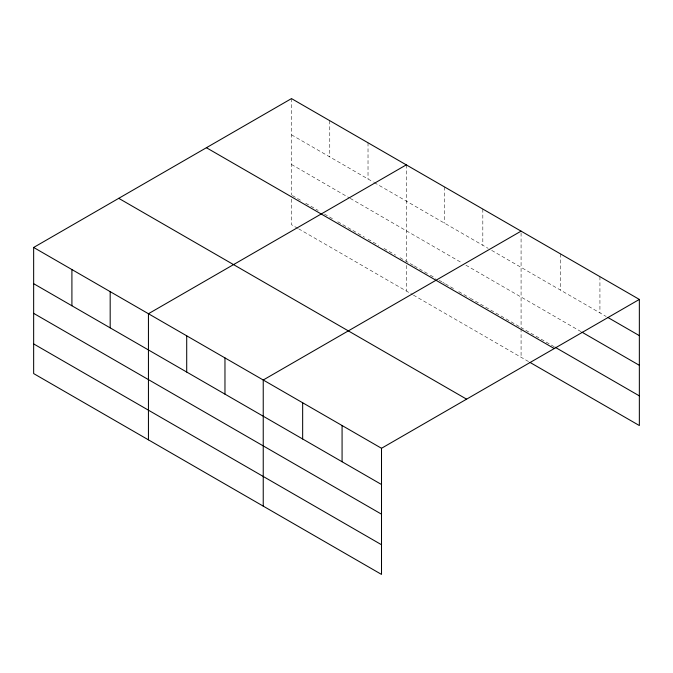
<?xml version="1.0" encoding="UTF-8"?>
<svg xmlns="http://www.w3.org/2000/svg" width="673" height="673" viewBox="0 0 673 673"><rect width="100%" height="100%" fill="white"/><g stroke="black" fill="none" stroke-linecap="round" stroke-linejoin="round"><path stroke-width="0.5" stroke-dasharray="3.37 2.52" d="M291.493 134.819L373.364 182.08M374.255 182.593L488.152 248.354M491.711 250.406L606.196 316.503M291.493 164.481L349.337 197.87M350.229 198.392L462.351 263.118M465.909 265.179L581.11 331.688M292.385 195.557L302.177 201.21M305.735 203.263L318.194 210.456M324.42 214.056L334.212 219.709M337.77 221.762L352.004 229.981M352.896 230.494L364.463 237.174M368.022 239.226L378.706 245.393M384.039 248.472L395.606 255.151M400.056 257.725L413.407 265.431M414.299 265.944L429.424 274.677M430.316 275.19L435.65 278.277M439.217 280.33L441.883 281.869M442.775 282.382L444.55 283.409M445.442 283.922L455.234 289.575M458.793 291.628L469.468 297.794M470.36 298.307L520.187 327.078M554.232 346.73L521.079 327.591L521.079 231.142M297.727 228.307L291.493 224.715L291.493 196.07M298.619 228.82L412.515 294.581M413.407 295.094L529.146 361.914M599.929 276.662L599.929 312.886M560.5 253.898L560.5 290.122M521.079 328.617L521.079 357.262M482.819 209.051L482.819 245.275M444.55 186.959L444.55 223.184M406.29 164.868L406.29 261.317M406.29 265.414L406.29 290.988M368.022 142.777L368.022 179.001M329.762 120.686L329.762 156.91M291.493 98.595L291.493 195.044"/><path stroke-width="1.01" d="M381.507 514.18L381.507 448.285L33.65 247.462L33.65 373.574L381.507 574.405L381.507 514.18L33.65 313.349M530.038 362.436L639.35 425.538L639.35 299.426L291.493 98.595L33.65 247.462M406.29 164.868L148.439 313.736L148.439 439.848M521.079 231.142L263.236 380.009L263.236 506.13M381.507 448.285L639.35 299.426M607.988 317.538L639.35 335.642M582.01 332.201L639.35 365.313M555.124 347.251L639.35 395.875M206.409 147.715L554.258 348.547M118.742 198.333L466.591 399.165M33.65 283.678L381.507 484.51M33.65 343.911L381.507 544.743M342.077 425.529L342.077 461.754M302.657 402.765L302.657 438.989M224.967 357.918L224.967 394.142M186.707 335.827L186.707 372.043M110.179 291.645L110.179 327.86M71.91 269.553L71.91 305.769"/></g></svg>
